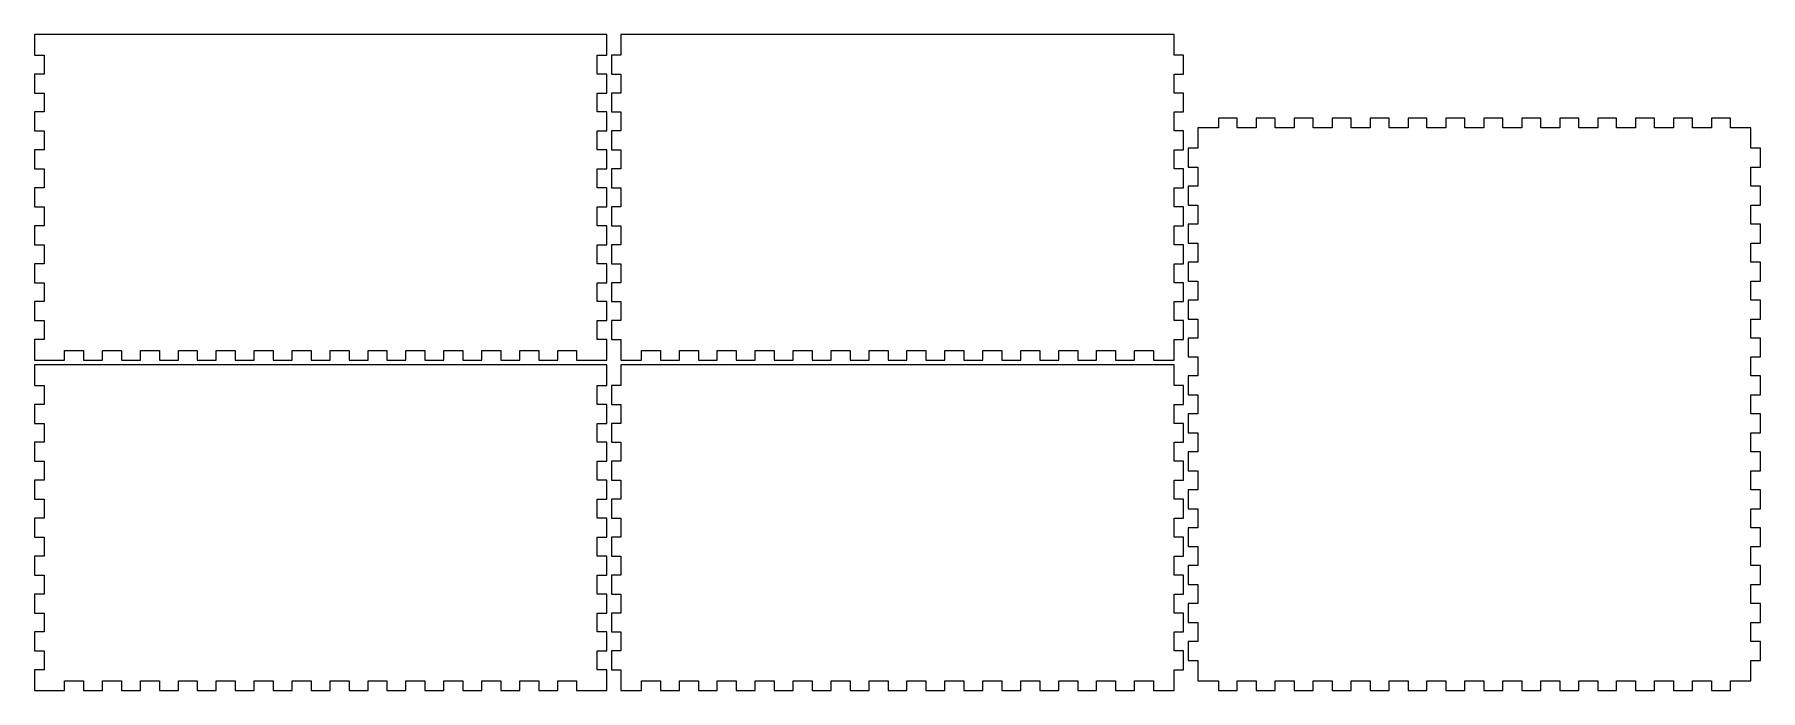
# Model space of a CAD drawing. Header units: inches. Extents: x 0 to 1092, y 3 to 418.
import ezdxf

# ---------------------------------------------------------------- set-up
doc = ezdxf.new("R2010")
doc.units = ezdxf.units.IN

msp = doc.modelspace()

# ---------------------------------------------------------------- linework, layer by layer
at = {"layer": 'back_outsideCutPath'}
for p, q in [((0, 418), (0, 405)), ((362, 418), (0, 418)), ((362, 405), (362, 418)), ((0, 405), (6, 405)), ((6, 405), (6, 393)), ((356, 393), (356, 405)), ((356, 405), (362, 405)), ((6, 393), (0, 393)), ((0, 393), (0, 381)), ((362, 393), (356, 393)), ((362, 381), (362, 393)), ((0, 381), (6, 381)), ((6, 381), (6, 369)), ((356, 369), (356, 381)), ((356, 381), (362, 381)), ((6, 369), (0, 369)), ((0, 369), (0, 357)), ((362, 369), (356, 369)), ((362, 357), (362, 369)), ((0, 357), (6, 357)), ((6, 357), (6, 345)), ((356, 345), (356, 357)), ((356, 357), (362, 357)), ((6, 345), (0, 345)), ((0, 345), (0, 333)), ((362, 345), (356, 345)), ((362, 333), (362, 345)), ((0, 333), (6, 333)), ((6, 333), (6, 321)), ((356, 321), (356, 333)), ((356, 333), (362, 333)), ((6, 321), (0, 321)), ((0, 321), (0, 309)), ((362, 321), (356, 321)), ((362, 309), (362, 321)), ((0, 309), (6, 309)), ((6, 309), (6, 297)), ((356, 297), (356, 309)), ((356, 309), (362, 309)), ((6, 297), (0, 297)), ((0, 297), (0, 285)), ((362, 297), (356, 297)), ((362, 285), (362, 297)), ((0, 285), (6, 285)), ((6, 285), (6, 273)), ((356, 273), (356, 285)), ((356, 285), (362, 285)), ((6, 273), (0, 273)), ((0, 273), (0, 261)), ((362, 273), (356, 273)), ((362, 261), (362, 273)), ((0, 261), (6, 261)), ((6, 261), (6, 249)), ((356, 249), (356, 261)), ((356, 261), (362, 261)), ((6, 249), (0, 249)), ((0, 249), (0, 237)), ((362, 249), (356, 249)), ((362, 237), (362, 249)), ((0, 237), (6, 237)), ((6, 237), (6, 225)), ((356, 225), (356, 237)), ((356, 237), (362, 237)), ((6, 225), (0, 225)), ((0, 225), (0, 212)), ((362, 225), (356, 225)), ((362, 212), (362, 225)), ((0, 212), (19, 212)), ((19, 212), (19, 218)), ((19, 218), (31, 218)), ((31, 218), (31, 212)), ((31, 212), (43, 212)), ((43, 212), (43, 218)), ((43, 218), (55, 218)), ((55, 218), (55, 212)), ((55, 212), (67, 212)), ((67, 212), (67, 218)), ((67, 218), (79, 218)), ((79, 218), (79, 212)), ((79, 212), (91, 212)), ((91, 212), (91, 218)), ((91, 218), (103, 218)), ((103, 218), (103, 212)), ((103, 212), (115, 212)), ((115, 212), (115, 218)), ((115, 218), (127, 218)), ((127, 218), (127, 212)), ((127, 212), (139, 212)), ((139, 212), (139, 218)), ((139, 218), (151, 218)), ((151, 218), (151, 212)), ((151, 212), (163, 212)), ((163, 212), (163, 218)), ((163, 218), (175, 218)), ((175, 218), (175, 212)), ((175, 212), (187, 212)), ((187, 212), (187, 218)), ((187, 218), (199, 218)), ((199, 218), (199, 212)), ((199, 212), (211, 212)), ((211, 212), (211, 218)), ((211, 218), (223, 218)), ((223, 218), (223, 212)), ((223, 212), (235, 212)), ((235, 212), (235, 218)), ((235, 218), (247, 218)), ((247, 218), (247, 212)), ((247, 212), (259, 212)), ((259, 212), (259, 218)), ((259, 218), (271, 218)), ((271, 218), (271, 212)), ((271, 212), (283, 212)), ((283, 212), (283, 218)), ((283, 218), (295, 218)), ((295, 218), (295, 212)), ((295, 212), (307, 212)), ((307, 212), (307, 218)), ((307, 218), (319, 218)), ((319, 218), (319, 212)), ((319, 212), (331, 212)), ((331, 212), (331, 218)), ((331, 218), (343, 218)), ((343, 218), (343, 212)), ((343, 212), (362, 212))]:
    msp.add_line(p, q, dxfattribs=at)
at = {"layer": 'bottom_outsideCutPath'}
for p, q in [((761, 365), (749, 365)), ((749, 365), (749, 359)), ((761, 359), (761, 365)), ((785, 365), (773, 365)), ((773, 365), (773, 359)), ((785, 359), (785, 365)), ((809, 365), (797, 365)), ((797, 365), (797, 359)), ((809, 359), (809, 365)), ((833, 365), (821, 365)), ((821, 365), (821, 359)), ((833, 359), (833, 365)), ((857, 365), (845, 365)), ((845, 365), (845, 359)), ((857, 359), (857, 365)), ((881, 365), (869, 365)), ((869, 365), (869, 359)), ((881, 359), (881, 365)), ((905, 365), (893, 365)), ((893, 365), (893, 359)), ((905, 359), (905, 365)), ((929, 365), (917, 365)), ((917, 365), (917, 359)), ((929, 359), (929, 365)), ((953, 365), (941, 365)), ((941, 365), (941, 359)), ((953, 359), (953, 365)), ((977, 365), (965, 365)), ((965, 365), (965, 359)), ((977, 359), (977, 365)), ((1001, 365), (989, 365)), ((989, 365), (989, 359)), ((1001, 359), (1001, 365)), ((1025, 365), (1013, 365)), ((1013, 365), (1013, 359)), ((1025, 359), (1025, 365)), ((1049, 365), (1037, 365)), ((1037, 365), (1037, 359)), ((1049, 359), (1049, 365)), ((1073, 365), (1061, 365)), ((1061, 365), (1061, 359)), ((1073, 359), (1073, 365)), ((736, 359), (736, 346)), ((749, 359), (736, 359)), ((773, 359), (761, 359)), ((797, 359), (785, 359)), ((821, 359), (809, 359)), ((845, 359), (833, 359)), ((869, 359), (857, 359)), ((893, 359), (881, 359)), ((917, 359), (905, 359)), ((941, 359), (929, 359)), ((965, 359), (953, 359)), ((989, 359), (977, 359)), ((1013, 359), (1001, 359)), ((1037, 359), (1025, 359)), ((1061, 359), (1049, 359)), ((1086, 359), (1073, 359)), ((1086, 346), (1086, 359)), ((736, 346), (730, 346)), ((730, 346), (730, 334)), ((1092, 346), (1086, 346)), ((1092, 334), (1092, 346)), ((730, 334), (736, 334)), ((736, 334), (736, 322)), ((1086, 322), (1086, 334)), ((1086, 334), (1092, 334)), ((736, 322), (730, 322)), ((730, 322), (730, 310)), ((1092, 322), (1086, 322)), ((1092, 310), (1092, 322)), ((730, 310), (736, 310)), ((736, 310), (736, 298)), ((1086, 298), (1086, 310)), ((1086, 310), (1092, 310)), ((736, 298), (730, 298)), ((730, 298), (730, 286)), ((1092, 298), (1086, 298)), ((1092, 286), (1092, 298)), ((730, 286), (736, 286)), ((736, 286), (736, 274)), ((1086, 274), (1086, 286)), ((1086, 286), (1092, 286)), ((736, 274), (730, 274)), ((730, 274), (730, 262)), ((1092, 274), (1086, 274)), ((1092, 262), (1092, 274)), ((730, 262), (736, 262)), ((736, 262), (736, 250)), ((1086, 250), (1086, 262)), ((1086, 262), (1092, 262)), ((736, 250), (730, 250)), ((730, 250), (730, 238)), ((1092, 250), (1086, 250)), ((1092, 238), (1092, 250)), ((730, 238), (736, 238)), ((736, 238), (736, 226)), ((1086, 226), (1086, 238)), ((1086, 238), (1092, 238)), ((736, 226), (730, 226)), ((730, 226), (730, 214)), ((1092, 226), (1086, 226)), ((1092, 214), (1092, 226)), ((730, 214), (736, 214)), ((736, 214), (736, 202)), ((1086, 202), (1086, 214)), ((1086, 214), (1092, 214)), ((736, 202), (730, 202)), ((730, 202), (730, 190)), ((1092, 202), (1086, 202)), ((1092, 190), (1092, 202)), ((730, 190), (736, 190)), ((736, 190), (736, 178)), ((1086, 178), (1086, 190)), ((1086, 190), (1092, 190)), ((736, 178), (730, 178)), ((730, 178), (730, 166)), ((1092, 178), (1086, 178)), ((1092, 166), (1092, 178)), ((730, 166), (736, 166)), ((736, 166), (736, 154)), ((1086, 154), (1086, 166)), ((1086, 166), (1092, 166)), ((736, 154), (730, 154)), ((730, 154), (730, 142)), ((1092, 154), (1086, 154)), ((1092, 142), (1092, 154)), ((730, 142), (736, 142)), ((736, 142), (736, 130)), ((1086, 130), (1086, 142)), ((1086, 142), (1092, 142)), ((736, 130), (730, 130)), ((730, 130), (730, 118)), ((1092, 130), (1086, 130)), ((1092, 118), (1092, 130)), ((730, 118), (736, 118)), ((736, 118), (736, 106)), ((1086, 106), (1086, 118)), ((1086, 118), (1092, 118)), ((736, 106), (730, 106)), ((730, 106), (730, 94)), ((1092, 106), (1086, 106)), ((1092, 94), (1092, 106)), ((730, 94), (736, 94)), ((736, 94), (736, 82)), ((1086, 82), (1086, 94)), ((1086, 94), (1092, 94)), ((736, 82), (730, 82)), ((730, 82), (730, 70)), ((1092, 82), (1086, 82)), ((1092, 70), (1092, 82)), ((730, 70), (736, 70)), ((736, 70), (736, 58)), ((1086, 58), (1086, 70)), ((1086, 70), (1092, 70)), ((736, 58), (730, 58)), ((730, 58), (730, 46)), ((1092, 58), (1086, 58)), ((1092, 46), (1092, 58)), ((730, 46), (736, 46)), ((736, 46), (736, 34)), ((1086, 34), (1086, 46)), ((1086, 46), (1092, 46)), ((736, 34), (730, 34)), ((730, 34), (730, 22)), ((1092, 34), (1086, 34)), ((1092, 22), (1092, 34)), ((730, 22), (736, 22)), ((736, 22), (736, 9)), ((1086, 9), (1086, 22)), ((1086, 22), (1092, 22)), ((736, 9), (749, 9)), ((749, 9), (749, 3)), ((749, 3), (761, 3)), ((761, 3), (761, 9)), ((761, 9), (773, 9)), ((773, 9), (773, 3)), ((773, 3), (785, 3)), ((785, 3), (785, 9)), ((785, 9), (797, 9)), ((797, 9), (797, 3)), ((797, 3), (809, 3)), ((809, 3), (809, 9)), ((809, 9), (821, 9)), ((821, 9), (821, 3)), ((821, 3), (833, 3)), ((833, 3), (833, 9)), ((833, 9), (845, 9)), ((845, 9), (845, 3)), ((845, 3), (857, 3)), ((857, 3), (857, 9)), ((857, 9), (869, 9)), ((869, 9), (869, 3)), ((869, 3), (881, 3)), ((881, 3), (881, 9)), ((881, 9), (893, 9)), ((893, 9), (893, 3)), ((893, 3), (905, 3)), ((905, 3), (905, 9)), ((905, 9), (917, 9)), ((917, 9), (917, 3)), ((917, 3), (929, 3)), ((929, 3), (929, 9)), ((929, 9), (941, 9)), ((941, 9), (941, 3)), ((941, 3), (953, 3)), ((953, 3), (953, 9)), ((953, 9), (965, 9)), ((965, 9), (965, 3)), ((965, 3), (977, 3)), ((977, 3), (977, 9)), ((977, 9), (989, 9)), ((989, 9), (989, 3)), ((989, 3), (1001, 3)), ((1001, 3), (1001, 9)), ((1001, 9), (1013, 9)), ((1013, 9), (1013, 3)), ((1013, 3), (1025, 3)), ((1025, 3), (1025, 9)), ((1025, 9), (1037, 9)), ((1037, 9), (1037, 3)), ((1037, 3), (1049, 3)), ((1049, 3), (1049, 9)), ((1049, 9), (1061, 9)), ((1061, 9), (1061, 3)), ((1061, 3), (1073, 3)), ((1073, 3), (1073, 9)), ((1073, 9), (1086, 9))]:
    msp.add_line(p, q, dxfattribs=at)
at = {"layer": 'front_outsideCutPath'}
for p, q in [((0, 209), (0, 196)), ((362, 209), (0, 209)), ((362, 196), (362, 209)), ((0, 196), (6, 196)), ((6, 196), (6, 184)), ((356, 184), (356, 196)), ((356, 196), (362, 196)), ((6, 184), (0, 184)), ((0, 184), (0, 172)), ((362, 184), (356, 184)), ((362, 172), (362, 184)), ((0, 172), (6, 172)), ((6, 172), (6, 160)), ((356, 160), (356, 172)), ((356, 172), (362, 172)), ((6, 160), (0, 160)), ((0, 160), (0, 148)), ((362, 160), (356, 160)), ((362, 148), (362, 160)), ((0, 148), (6, 148)), ((6, 148), (6, 136)), ((356, 136), (356, 148)), ((356, 148), (362, 148)), ((6, 136), (0, 136)), ((0, 136), (0, 124)), ((362, 136), (356, 136)), ((362, 124), (362, 136)), ((0, 124), (6, 124)), ((6, 124), (6, 112)), ((356, 112), (356, 124)), ((356, 124), (362, 124)), ((6, 112), (0, 112)), ((0, 112), (0, 100)), ((362, 112), (356, 112)), ((362, 100), (362, 112)), ((0, 100), (6, 100)), ((6, 100), (6, 88)), ((356, 88), (356, 100)), ((356, 100), (362, 100)), ((6, 88), (0, 88)), ((0, 88), (0, 76)), ((362, 88), (356, 88)), ((362, 76), (362, 88)), ((0, 76), (6, 76)), ((6, 76), (6, 64)), ((356, 64), (356, 76)), ((356, 76), (362, 76)), ((6, 64), (0, 64)), ((0, 64), (0, 52)), ((362, 64), (356, 64)), ((362, 52), (362, 64)), ((0, 52), (6, 52)), ((6, 52), (6, 40)), ((356, 40), (356, 52)), ((356, 52), (362, 52)), ((6, 40), (0, 40)), ((0, 40), (0, 28)), ((362, 40), (356, 40)), ((362, 28), (362, 40)), ((0, 28), (6, 28)), ((6, 28), (6, 16)), ((356, 16), (356, 28)), ((356, 28), (362, 28)), ((6, 16), (0, 16)), ((0, 16), (0, 3)), ((362, 16), (356, 16)), ((362, 3), (362, 16)), ((0, 3), (19, 3)), ((19, 3), (19, 9)), ((19, 9), (31, 9)), ((31, 9), (31, 3)), ((31, 3), (43, 3)), ((43, 3), (43, 9)), ((43, 9), (55, 9)), ((55, 9), (55, 3)), ((55, 3), (67, 3)), ((67, 3), (67, 9)), ((67, 9), (79, 9)), ((79, 9), (79, 3)), ((79, 3), (91, 3)), ((91, 3), (91, 9)), ((91, 9), (103, 9)), ((103, 9), (103, 3)), ((103, 3), (115, 3)), ((115, 3), (115, 9)), ((115, 9), (127, 9)), ((127, 9), (127, 3)), ((127, 3), (139, 3)), ((139, 3), (139, 9)), ((139, 9), (151, 9)), ((151, 9), (151, 3)), ((151, 3), (163, 3)), ((163, 3), (163, 9)), ((163, 9), (175, 9)), ((175, 9), (175, 3)), ((175, 3), (187, 3)), ((187, 3), (187, 9)), ((187, 9), (199, 9)), ((199, 9), (199, 3)), ((199, 3), (211, 3)), ((211, 3), (211, 9)), ((211, 9), (223, 9)), ((223, 9), (223, 3)), ((223, 3), (235, 3)), ((235, 3), (235, 9)), ((235, 9), (247, 9)), ((247, 9), (247, 3)), ((247, 3), (259, 3)), ((259, 3), (259, 9)), ((259, 9), (271, 9)), ((271, 9), (271, 3)), ((271, 3), (283, 3)), ((283, 3), (283, 9)), ((283, 9), (295, 9)), ((295, 9), (295, 3)), ((295, 3), (307, 3)), ((307, 3), (307, 9)), ((307, 9), (319, 9)), ((319, 9), (319, 3)), ((319, 3), (331, 3)), ((331, 3), (331, 9)), ((331, 9), (343, 9)), ((343, 9), (343, 3)), ((343, 3), (362, 3))]:
    msp.add_line(p, q, dxfattribs=at)
at = {"layer": 'left_outsideCutPath'}
for p, q in [((371, 209), (371, 196)), ((721, 209), (371, 209)), ((721, 196), (721, 209)), ((371, 196), (365, 196)), ((365, 196), (365, 184)), ((727, 196), (721, 196)), ((727, 184), (727, 196)), ((365, 184), (371, 184)), ((371, 184), (371, 172)), ((721, 172), (721, 184)), ((721, 184), (727, 184)), ((371, 172), (365, 172)), ((365, 172), (365, 160)), ((727, 172), (721, 172)), ((727, 160), (727, 172)), ((365, 160), (371, 160)), ((371, 160), (371, 148)), ((721, 148), (721, 160)), ((721, 160), (727, 160)), ((371, 148), (365, 148)), ((365, 148), (365, 136)), ((727, 148), (721, 148)), ((727, 136), (727, 148)), ((365, 136), (371, 136)), ((371, 136), (371, 124)), ((721, 124), (721, 136)), ((721, 136), (727, 136)), ((371, 124), (365, 124)), ((365, 124), (365, 112)), ((727, 124), (721, 124)), ((727, 112), (727, 124)), ((365, 112), (371, 112)), ((371, 112), (371, 100)), ((721, 100), (721, 112)), ((721, 112), (727, 112)), ((371, 100), (365, 100)), ((365, 100), (365, 88)), ((727, 100), (721, 100)), ((727, 88), (727, 100)), ((365, 88), (371, 88)), ((371, 88), (371, 76)), ((721, 76), (721, 88)), ((721, 88), (727, 88)), ((371, 76), (365, 76)), ((365, 76), (365, 64)), ((727, 76), (721, 76)), ((727, 64), (727, 76)), ((365, 64), (371, 64)), ((371, 64), (371, 52)), ((721, 52), (721, 64)), ((721, 64), (727, 64)), ((371, 52), (365, 52)), ((365, 52), (365, 40)), ((727, 52), (721, 52)), ((727, 40), (727, 52)), ((365, 40), (371, 40)), ((371, 40), (371, 28)), ((721, 28), (721, 40)), ((721, 40), (727, 40)), ((371, 28), (365, 28)), ((365, 28), (365, 16)), ((727, 28), (721, 28)), ((727, 16), (727, 28)), ((365, 16), (371, 16)), ((371, 16), (371, 3)), ((721, 3), (721, 16)), ((721, 16), (727, 16)), ((371, 3), (384, 3)), ((384, 3), (384, 9)), ((384, 9), (396, 9)), ((396, 9), (396, 3)), ((396, 3), (408, 3)), ((408, 3), (408, 9)), ((408, 9), (420, 9)), ((420, 9), (420, 3)), ((420, 3), (432, 3)), ((432, 3), (432, 9)), ((432, 9), (444, 9)), ((444, 9), (444, 3)), ((444, 3), (456, 3)), ((456, 3), (456, 9)), ((456, 9), (468, 9)), ((468, 9), (468, 3)), ((468, 3), (480, 3)), ((480, 3), (480, 9)), ((480, 9), (492, 9)), ((492, 9), (492, 3)), ((492, 3), (504, 3)), ((504, 3), (504, 9)), ((504, 9), (516, 9)), ((516, 9), (516, 3)), ((516, 3), (528, 3)), ((528, 3), (528, 9)), ((528, 9), (540, 9)), ((540, 9), (540, 3)), ((540, 3), (552, 3)), ((552, 3), (552, 9)), ((552, 9), (564, 9)), ((564, 9), (564, 3)), ((564, 3), (576, 3)), ((576, 3), (576, 9)), ((576, 9), (588, 9)), ((588, 9), (588, 3)), ((588, 3), (600, 3)), ((600, 3), (600, 9)), ((600, 9), (612, 9)), ((612, 9), (612, 3)), ((612, 3), (624, 3)), ((624, 3), (624, 9)), ((624, 9), (636, 9)), ((636, 9), (636, 3)), ((636, 3), (648, 3)), ((648, 3), (648, 9)), ((648, 9), (660, 9)), ((660, 9), (660, 3)), ((660, 3), (672, 3)), ((672, 3), (672, 9)), ((672, 9), (684, 9)), ((684, 9), (684, 3)), ((684, 3), (696, 3)), ((696, 3), (696, 9)), ((696, 9), (708, 9)), ((708, 9), (708, 3)), ((708, 3), (721, 3))]:
    msp.add_line(p, q, dxfattribs=at)
at = {"layer": 'right_outsideCutPath'}
for p, q in [((371, 418), (371, 405)), ((721, 418), (371, 418)), ((721, 405), (721, 418)), ((371, 405), (365, 405)), ((365, 405), (365, 393)), ((727, 405), (721, 405)), ((727, 393), (727, 405)), ((365, 393), (371, 393)), ((371, 393), (371, 381)), ((721, 381), (721, 393)), ((721, 393), (727, 393)), ((371, 381), (365, 381)), ((365, 381), (365, 369)), ((727, 381), (721, 381)), ((727, 369), (727, 381)), ((365, 369), (371, 369)), ((371, 369), (371, 357)), ((721, 357), (721, 369)), ((721, 369), (727, 369)), ((371, 357), (365, 357)), ((365, 357), (365, 345)), ((727, 357), (721, 357)), ((727, 345), (727, 357)), ((365, 345), (371, 345)), ((371, 345), (371, 333)), ((721, 333), (721, 345)), ((721, 345), (727, 345)), ((371, 333), (365, 333)), ((365, 333), (365, 321)), ((727, 333), (721, 333)), ((727, 321), (727, 333)), ((365, 321), (371, 321)), ((371, 321), (371, 309)), ((721, 309), (721, 321)), ((721, 321), (727, 321)), ((371, 309), (365, 309)), ((365, 309), (365, 297)), ((727, 309), (721, 309)), ((727, 297), (727, 309)), ((365, 297), (371, 297)), ((371, 297), (371, 285)), ((721, 285), (721, 297)), ((721, 297), (727, 297)), ((371, 285), (365, 285)), ((365, 285), (365, 273)), ((727, 285), (721, 285)), ((727, 273), (727, 285)), ((365, 273), (371, 273)), ((371, 273), (371, 261)), ((721, 261), (721, 273)), ((721, 273), (727, 273)), ((371, 261), (365, 261)), ((365, 261), (365, 249)), ((727, 261), (721, 261)), ((727, 249), (727, 261)), ((365, 249), (371, 249)), ((371, 249), (371, 237)), ((721, 237), (721, 249)), ((721, 249), (727, 249)), ((371, 237), (365, 237)), ((365, 237), (365, 225)), ((727, 237), (721, 237)), ((727, 225), (727, 237)), ((365, 225), (371, 225)), ((371, 225), (371, 212)), ((721, 212), (721, 225)), ((721, 225), (727, 225)), ((371, 212), (384, 212)), ((384, 212), (384, 218)), ((384, 218), (396, 218)), ((396, 218), (396, 212)), ((396, 212), (408, 212)), ((408, 212), (408, 218)), ((408, 218), (420, 218)), ((420, 218), (420, 212)), ((420, 212), (432, 212)), ((432, 212), (432, 218)), ((432, 218), (444, 218)), ((444, 218), (444, 212)), ((444, 212), (456, 212)), ((456, 212), (456, 218)), ((456, 218), (468, 218)), ((468, 218), (468, 212)), ((468, 212), (480, 212)), ((480, 212), (480, 218)), ((480, 218), (492, 218)), ((492, 218), (492, 212)), ((492, 212), (504, 212)), ((504, 212), (504, 218)), ((504, 218), (516, 218)), ((516, 218), (516, 212)), ((516, 212), (528, 212)), ((528, 212), (528, 218)), ((528, 218), (540, 218)), ((540, 218), (540, 212)), ((540, 212), (552, 212)), ((552, 212), (552, 218)), ((552, 218), (564, 218)), ((564, 218), (564, 212)), ((564, 212), (576, 212)), ((576, 212), (576, 218)), ((576, 218), (588, 218)), ((588, 218), (588, 212)), ((588, 212), (600, 212)), ((600, 212), (600, 218)), ((600, 218), (612, 218)), ((612, 218), (612, 212)), ((612, 212), (624, 212)), ((624, 212), (624, 218)), ((624, 218), (636, 218)), ((636, 218), (636, 212)), ((636, 212), (648, 212)), ((648, 212), (648, 218)), ((648, 218), (660, 218)), ((660, 218), (660, 212)), ((660, 212), (672, 212)), ((672, 212), (672, 218)), ((672, 218), (684, 218)), ((684, 218), (684, 212)), ((684, 212), (696, 212)), ((696, 212), (696, 218)), ((696, 218), (708, 218)), ((708, 218), (708, 212)), ((708, 212), (721, 212))]:
    msp.add_line(p, q, dxfattribs=at)

doc.saveas('drawing.dxf')
